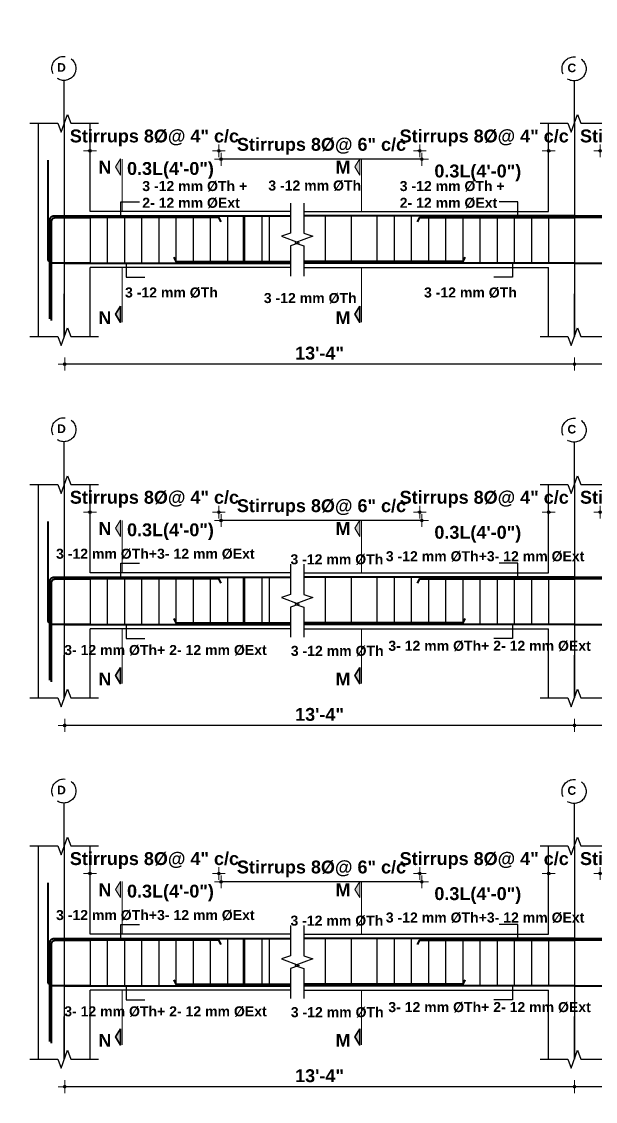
# Model space of a CAD drawing. Header units: inches. Extents: x -12071822 to 12321209, y -1222525 to 1319227.
# Drawn here: x 129119 to 129386, y 49576 to 50079 of the extents above; entities that cross this region are included whole.
import ezdxf

# ---------------------------------------------------------------- set-up
doc = ezdxf.new("R2010")
doc.units = ezdxf.units.IN
doc.header["$MEASUREMENT"] = 0
doc.header["$PDMODE"] = 35
doc.linetypes.add('ACAD_ISO02W100', pattern=[15, 12, -3])
for name, color, linetype, lineweight in [('BAR', 5, 'Continuous', 40), ('Dimension', 130, 'Continuous', 9), ('Hatch', 9, 'Continuous', 9), ('HATCH1', 4, 'ACAD_ISO02W100', 13), ('TEXT', 255, 'Continuous', 35), ('Windows', 151, 'Continuous', 15)]:
    doc.layers.add(name, color=color, linetype=linetype, lineweight=lineweight)
doc.layers.add('STIRRUP', color=10, linetype='Continuous')
doc.styles.add('1.8 str', font='times.ttf', dxfattribs={"width": 0.8, "height": 6})
doc.styles.add('STYLE1', font='arialbd.ttf')
doc.dimstyles.new('1.4', dxfattribs={"dimscale": 0, "dimtxt": 6, "dimasz": 0.5, "dimexe": 2, "dimexo": 9, "dimgap": 2, "dimtad": 1, "dimdec": 0, "dimlfac": 0.5, "dimzin": 3, "dimdsep": 46, "dimlunit": 4, "dimtxsty": '1.8 str', "dimblk": 'DIM', "dimcen": 3, "dimdle": 3, "dimse1": 1, "dimse2": 1, "dimclrd": 256, "dimclre": 256, "dimclrt": 7, "dimadec": 1, "dimazin": 2, "dimtfac": 1, "dimtdec": 0, "dimtix": 1, "dimtofl": 0, "dimtmove": 2, "dimatfit": 3, "dimldrblk": 'ARROW', "dimfxl": 2, "dimfrac": 2, "dimtolj": 2, "dimtzin": 0, "dimarcsym": 0})

# ---------------------------------------------------------------- blocks, each defined once
blk = doc.blocks.new('DIM')
at = {"layer": 'Dimension'}
h = blk.add_hatch(color=256, dxfattribs=at)
h.paths.add_polyline_path([(0, 1.3), (0, 0), (1.3, 0, 0.414214)])
h.paths.add_polyline_path([(1.3, 0), (0, 0), (0, -1.3, 0.414214)])
h.paths.add_polyline_path([(0, 0), (-1.3, 0, 0.414214), (0, -1.3)])
h.paths.add_polyline_path([(0, 1.3, 0.414214), (-1.3, 0), (0, 0)])
for p, q in [((-6, 0), (6, 0)), ((0, 6), (0, -6))]:
    blk.add_line(p, q, dxfattribs=at)
blk.add_circle((0, 0), 1.28, dxfattribs=at)
blk = doc.blocks.new('*D2318')
at = {"layer": 'Defpoints', "color": 0, "ltscale": 10, "transparency": 16777216}
for p in [(129388.29, 49850.44), (129388.29, 49836.9), (129448.29, 49819.39)]:
    blk.add_point(p, dxfattribs=at)
at = {"layer": 'Dimension', "lineweight": -2, "ltscale": 10, "transparency": 16777216}
for p, q in [((129387.79, 49850.44), (129387.29, 49850.44)), ((129448.79, 49850.44), (129449.29, 49850.44))]:
    blk.add_line(p, q, dxfattribs=at)
at = {"layer": 'Dimension', "lineweight": -2, "ltscale": 10, "transparency": 16777216, "xscale": 0.5, "yscale": 0.5, "zscale": 0.5}
blk.add_blockref('DIM', (129388.29, 49850.44), dxfattribs=at)
at = {"layer": 'Dimension', "lineweight": -2, "ltscale": 10, "transparency": 16777216, "xscale": 0.5, "yscale": 0.5, "zscale": 0.5, "rotation": 180}
blk.add_blockref('DIM', (129448.29, 49850.44), dxfattribs=at)
at = {"layer": 'Dimension', "color": 7, "ltscale": 10, "transparency": 16777216, "insert": (129418.29, 49856.47), "char_height": 6, "attachment_point": 5, "style": 'STYLE1'}
blk.add_mtext('\\A2;Stirrups 8%%C@ 4" c/c', dxfattribs=at)
blk = doc.blocks.new('ARROW')
at = {"layer": 'Hatch'}
h = blk.add_hatch(color=256, dxfattribs=at)
h.dxf.hatch_style = 1
h.paths.add_polyline_path([(12191115.8, -1270860.1), (12191485.4, -1270660.1), (12191115.8, -1270660.1)])
for p, q in [((12191115.8, -1270860.1), (12191115.8, -1270060.1)), ((12191015.8, -1270160.1), (12196382.9, -1270160.1)), ((12191485.4, -1270660.1), (12190746.1, -1270660.1)), ((12190746.1, -1270660.1), (12191115.8, -1270860.1)), ((12191485.4, -1270660.1), (12191115.8, -1270860.1))]:
    blk.add_line(p, q, dxfattribs=at)
blk = doc.blocks.new('*D2319')
at = {"layer": 'Defpoints', "color": 0, "ltscale": 10, "transparency": 16777216}
for p in [(129364.29, 49850.44), (129364.29, 49836.9), (129304.29, 49819.39)]:
    blk.add_point(p, dxfattribs=at)
at = {"layer": 'Dimension', "lineweight": -2, "ltscale": 10, "transparency": 16777216}
for p, q in [((129303.79, 49850.44), (129303.29, 49850.44)), ((129364.79, 49850.44), (129365.29, 49850.44))]:
    blk.add_line(p, q, dxfattribs=at)
at = {"layer": 'Dimension', "lineweight": -2, "ltscale": 10, "transparency": 16777216, "xscale": 0.5, "yscale": 0.5, "zscale": 0.5}
blk.add_blockref('DIM', (129304.29, 49850.44), dxfattribs=at)
at = {"layer": 'Dimension', "lineweight": -2, "ltscale": 10, "transparency": 16777216, "xscale": 0.5, "yscale": 0.5, "zscale": 0.5, "rotation": 180}
blk.add_blockref('DIM', (129364.29, 49850.44), dxfattribs=at)
at = {"layer": 'Dimension', "color": 7, "ltscale": 10, "transparency": 16777216, "insert": (129334.29, 49856.47), "char_height": 6, "attachment_point": 5, "style": 'STYLE1'}
blk.add_mtext('\\A2;Stirrups 8%%C@ 4" c/c', dxfattribs=at)
blk = doc.blocks.new('*D2320')
at = {"layer": 'Defpoints', "color": 0, "ltscale": 10, "transparency": 16777216}
for p in [(129150.73, 49850.44), (129150.73, 49836.9), (129210.73, 49819.39)]:
    blk.add_point(p, dxfattribs=at)
at = {"layer": 'Dimension', "lineweight": -2, "ltscale": 10, "transparency": 16777216}
for p, q in [((129150.23, 49850.44), (129149.73, 49850.44)), ((129211.23, 49850.44), (129211.73, 49850.44))]:
    blk.add_line(p, q, dxfattribs=at)
at = {"layer": 'Dimension', "lineweight": -2, "ltscale": 10, "transparency": 16777216, "xscale": 0.5, "yscale": 0.5, "zscale": 0.5}
blk.add_blockref('DIM', (129150.73, 49850.44), dxfattribs=at)
at = {"layer": 'Dimension', "lineweight": -2, "ltscale": 10, "transparency": 16777216, "xscale": 0.5, "yscale": 0.5, "zscale": 0.5, "rotation": 180}
blk.add_blockref('DIM', (129210.73, 49850.44), dxfattribs=at)
at = {"layer": 'Dimension', "color": 7, "ltscale": 10, "transparency": 16777216, "insert": (129180.73, 49856.47), "char_height": 6, "attachment_point": 5, "style": 'STYLE1'}
blk.add_mtext('\\A2;Stirrups 8%%C@ 4" c/c', dxfattribs=at)
blk = doc.blocks.new('*D2321')
at = {"layer": 'Defpoints', "color": 0, "ltscale": 10, "transparency": 16777216}
for p in [(129211.74, 49846.53), (129211.74, 49815.1), (129305.3, 49815.1)]:
    blk.add_point(p, dxfattribs=at)
at = {"layer": 'Dimension', "lineweight": -2, "ltscale": 10, "transparency": 16777216}
blk.add_line((129304.8, 49846.53), (129212.24, 49846.53), dxfattribs=at)
at = {"layer": 'Dimension', "lineweight": -2, "ltscale": 10, "transparency": 16777216, "xscale": 0.5, "yscale": 0.5, "zscale": 0.5, "rotation": 180}
blk.add_blockref('DIM', (129211.74, 49846.53), dxfattribs=at)
at = {"layer": 'Dimension', "lineweight": -2, "ltscale": 10, "transparency": 16777216, "xscale": 0.5, "yscale": 0.5, "zscale": 0.5}
blk.add_blockref('DIM', (129305.3, 49846.53), dxfattribs=at)
at = {"layer": 'Dimension', "color": 7, "ltscale": 10, "transparency": 16777216, "insert": (129258.52, 49852.55), "char_height": 6, "attachment_point": 5, "style": 'STYLE1'}
blk.add_mtext('\\A2;Stirrups 8%%C@ 6" c/c', dxfattribs=at)
blk = doc.blocks.new('*D2363')
at = {"layer": 'Defpoints', "color": 0, "ltscale": 10, "transparency": 16777216}
for p in [(129388.29, 49682.15), (129388.29, 49668.61), (129448.29, 49651.09)]:
    blk.add_point(p, dxfattribs=at)
at = {"layer": 'Dimension', "lineweight": -2, "ltscale": 10, "transparency": 16777216}
for p, q in [((129387.79, 49682.15), (129387.29, 49682.15)), ((129448.79, 49682.15), (129449.29, 49682.15))]:
    blk.add_line(p, q, dxfattribs=at)
at = {"layer": 'Dimension', "lineweight": -2, "ltscale": 10, "transparency": 16777216, "xscale": 0.5, "yscale": 0.5, "zscale": 0.5}
blk.add_blockref('DIM', (129388.29, 49682.15), dxfattribs=at)
at = {"layer": 'Dimension', "lineweight": -2, "ltscale": 10, "transparency": 16777216, "xscale": 0.5, "yscale": 0.5, "zscale": 0.5, "rotation": 180}
blk.add_blockref('DIM', (129448.29, 49682.15), dxfattribs=at)
at = {"layer": 'Dimension', "color": 7, "ltscale": 10, "transparency": 16777216, "insert": (129418.29, 49688.17), "char_height": 6, "attachment_point": 5, "style": 'STYLE1'}
blk.add_mtext('\\A2;Stirrups 8%%C@ 4" c/c', dxfattribs=at)
blk = doc.blocks.new('*D2364')
at = {"layer": 'Defpoints', "color": 0, "ltscale": 10, "transparency": 16777216}
for p in [(129364.29, 49682.15), (129364.29, 49668.61), (129304.29, 49651.09)]:
    blk.add_point(p, dxfattribs=at)
at = {"layer": 'Dimension', "lineweight": -2, "ltscale": 10, "transparency": 16777216}
for p, q in [((129303.79, 49682.15), (129303.29, 49682.15)), ((129364.79, 49682.15), (129365.29, 49682.15))]:
    blk.add_line(p, q, dxfattribs=at)
at = {"layer": 'Dimension', "lineweight": -2, "ltscale": 10, "transparency": 16777216, "xscale": 0.5, "yscale": 0.5, "zscale": 0.5}
blk.add_blockref('DIM', (129304.29, 49682.15), dxfattribs=at)
at = {"layer": 'Dimension', "lineweight": -2, "ltscale": 10, "transparency": 16777216, "xscale": 0.5, "yscale": 0.5, "zscale": 0.5, "rotation": 180}
blk.add_blockref('DIM', (129364.29, 49682.15), dxfattribs=at)
at = {"layer": 'Dimension', "color": 7, "ltscale": 10, "transparency": 16777216, "insert": (129334.29, 49688.17), "char_height": 6, "attachment_point": 5, "style": 'STYLE1'}
blk.add_mtext('\\A2;Stirrups 8%%C@ 4" c/c', dxfattribs=at)
blk = doc.blocks.new('*D2365')
at = {"layer": 'Defpoints', "color": 0, "ltscale": 10, "transparency": 16777216}
for p in [(129150.73, 49682.15), (129150.73, 49668.61), (129210.73, 49651.09)]:
    blk.add_point(p, dxfattribs=at)
at = {"layer": 'Dimension', "lineweight": -2, "ltscale": 10, "transparency": 16777216}
for p, q in [((129150.23, 49682.15), (129149.73, 49682.15)), ((129211.23, 49682.15), (129211.73, 49682.15))]:
    blk.add_line(p, q, dxfattribs=at)
at = {"layer": 'Dimension', "lineweight": -2, "ltscale": 10, "transparency": 16777216, "xscale": 0.5, "yscale": 0.5, "zscale": 0.5}
blk.add_blockref('DIM', (129150.73, 49682.15), dxfattribs=at)
at = {"layer": 'Dimension', "lineweight": -2, "ltscale": 10, "transparency": 16777216, "xscale": 0.5, "yscale": 0.5, "zscale": 0.5, "rotation": 180}
blk.add_blockref('DIM', (129210.73, 49682.15), dxfattribs=at)
at = {"layer": 'Dimension', "color": 7, "ltscale": 10, "transparency": 16777216, "insert": (129180.73, 49688.17), "char_height": 6, "attachment_point": 5, "style": 'STYLE1'}
blk.add_mtext('\\A2;Stirrups 8%%C@ 4" c/c', dxfattribs=at)
blk = doc.blocks.new('*D2366')
at = {"layer": 'Defpoints', "color": 0, "ltscale": 10, "transparency": 16777216}
for p in [(129211.74, 49678.24), (129211.74, 49646.81), (129305.3, 49646.81)]:
    blk.add_point(p, dxfattribs=at)
at = {"layer": 'Dimension', "lineweight": -2, "ltscale": 10, "transparency": 16777216}
blk.add_line((129304.8, 49678.24), (129212.24, 49678.24), dxfattribs=at)
at = {"layer": 'Dimension', "lineweight": -2, "ltscale": 10, "transparency": 16777216, "xscale": 0.5, "yscale": 0.5, "zscale": 0.5, "rotation": 180}
blk.add_blockref('DIM', (129211.74, 49678.24), dxfattribs=at)
at = {"layer": 'Dimension', "lineweight": -2, "ltscale": 10, "transparency": 16777216, "xscale": 0.5, "yscale": 0.5, "zscale": 0.5}
blk.add_blockref('DIM', (129305.3, 49678.24), dxfattribs=at)
at = {"layer": 'Dimension', "color": 7, "ltscale": 10, "transparency": 16777216, "insert": (129258.52, 49684.26), "char_height": 6, "attachment_point": 5, "style": 'STYLE1'}
blk.add_mtext('\\A2;Stirrups 8%%C@ 6" c/c', dxfattribs=at)
blk = doc.blocks.new('*D2371')
at = {"layer": 'Defpoints', "color": 0, "ltscale": 10, "transparency": 16777216}
for p in [(129376.29, 49595.65), (129587, 49595.65), (129376.29, 49582.84)]:
    blk.add_point(p, dxfattribs=at)
at = {"layer": 'Dimension', "lineweight": -2, "ltscale": 10, "transparency": 16777216}
blk.add_line((129586.5, 49582.84), (129376.79, 49582.84), dxfattribs=at)
at = {"layer": 'Dimension', "lineweight": -2, "ltscale": 10, "transparency": 16777216, "xscale": 0.5, "yscale": 0.5, "zscale": 0.5, "rotation": 180}
blk.add_blockref('DIM', (129376.29, 49582.84), dxfattribs=at)
at = {"layer": 'Dimension', "lineweight": -2, "ltscale": 10, "transparency": 16777216, "xscale": 0.5, "yscale": 0.5, "zscale": 0.5}
blk.add_blockref('DIM', (129587, 49582.84), dxfattribs=at)
at = {"layer": 'Dimension', "color": 7, "ltscale": 10, "transparency": 16777216, "insert": (129481.65, 49587.9), "char_height": 6, "attachment_point": 5, "style": 'STYLE1'}
blk.add_mtext('\\A2;15\'-7"', dxfattribs=at)
blk = doc.blocks.new('*D2372')
at = {"layer": 'Defpoints', "color": 0, "ltscale": 10, "transparency": 16777216}
for p in [(129138.94, 49595.65), (129376.29, 49595.65), (129138.94, 49582.84)]:
    blk.add_point(p, dxfattribs=at)
at = {"layer": 'Dimension', "lineweight": -2, "ltscale": 10, "transparency": 16777216}
blk.add_line((129375.79, 49582.84), (129139.44, 49582.84), dxfattribs=at)
at = {"layer": 'Dimension', "lineweight": -2, "ltscale": 10, "transparency": 16777216, "xscale": 0.5, "yscale": 0.5, "zscale": 0.5, "rotation": 180}
blk.add_blockref('DIM', (129138.94, 49582.84), dxfattribs=at)
at = {"layer": 'Dimension', "lineweight": -2, "ltscale": 10, "transparency": 16777216, "xscale": 0.5, "yscale": 0.5, "zscale": 0.5}
blk.add_blockref('DIM', (129376.29, 49582.84), dxfattribs=at)
at = {"layer": 'Dimension', "color": 7, "ltscale": 10, "transparency": 16777216, "insert": (129257.62, 49587.9), "char_height": 6, "attachment_point": 5, "style": 'STYLE1'}
blk.add_mtext('\\A2;13\'-4"', dxfattribs=at)
blk = doc.blocks.new('*D2374')
at = {"layer": 'Defpoints', "color": 0, "ltscale": 10, "transparency": 16777216}
for p in [(129376.29, 49763.94), (129587, 49763.94), (129376.29, 49751.13)]:
    blk.add_point(p, dxfattribs=at)
at = {"layer": 'Dimension', "lineweight": -2, "ltscale": 10, "transparency": 16777216}
blk.add_line((129586.5, 49751.13), (129376.79, 49751.13), dxfattribs=at)
at = {"layer": 'Dimension', "lineweight": -2, "ltscale": 10, "transparency": 16777216, "xscale": 0.5, "yscale": 0.5, "zscale": 0.5, "rotation": 180}
blk.add_blockref('DIM', (129376.29, 49751.13), dxfattribs=at)
at = {"layer": 'Dimension', "lineweight": -2, "ltscale": 10, "transparency": 16777216, "xscale": 0.5, "yscale": 0.5, "zscale": 0.5}
blk.add_blockref('DIM', (129587, 49751.13), dxfattribs=at)
at = {"layer": 'Dimension', "color": 7, "ltscale": 10, "transparency": 16777216, "insert": (129481.65, 49756.2), "char_height": 6, "attachment_point": 5, "style": 'STYLE1'}
blk.add_mtext('\\A2;15\'-7"', dxfattribs=at)
blk = doc.blocks.new('*D2375')
at = {"layer": 'Defpoints', "color": 0, "ltscale": 10, "transparency": 16777216}
for p in [(129138.94, 49763.94), (129376.29, 49763.94), (129138.94, 49751.13)]:
    blk.add_point(p, dxfattribs=at)
at = {"layer": 'Dimension', "lineweight": -2, "ltscale": 10, "transparency": 16777216}
blk.add_line((129375.79, 49751.13), (129139.44, 49751.13), dxfattribs=at)
at = {"layer": 'Dimension', "lineweight": -2, "ltscale": 10, "transparency": 16777216, "xscale": 0.5, "yscale": 0.5, "zscale": 0.5, "rotation": 180}
blk.add_blockref('DIM', (129138.94, 49751.13), dxfattribs=at)
at = {"layer": 'Dimension', "lineweight": -2, "ltscale": 10, "transparency": 16777216, "xscale": 0.5, "yscale": 0.5, "zscale": 0.5}
blk.add_blockref('DIM', (129376.29, 49751.13), dxfattribs=at)
at = {"layer": 'Dimension', "color": 7, "ltscale": 10, "transparency": 16777216, "insert": (129257.62, 49756.2), "char_height": 6, "attachment_point": 5, "style": 'STYLE1'}
blk.add_mtext('\\A2;13\'-4"', dxfattribs=at)
blk = doc.blocks.new('*D2673')
at = {"layer": 'Defpoints', "color": 0, "ltscale": 10, "transparency": 16777216}
for p in [(129388.29, 50018.73), (129388.29, 50005.19), (129448.29, 49987.68)]:
    blk.add_point(p, dxfattribs=at)
at = {"layer": 'Dimension', "lineweight": -2, "ltscale": 10, "transparency": 16777216}
for p, q in [((129387.79, 50018.73), (129387.29, 50018.73)), ((129448.79, 50018.73), (129449.29, 50018.73))]:
    blk.add_line(p, q, dxfattribs=at)
at = {"layer": 'Dimension', "lineweight": -2, "ltscale": 10, "transparency": 16777216, "xscale": 0.5, "yscale": 0.5, "zscale": 0.5}
blk.add_blockref('DIM', (129388.29, 50018.73), dxfattribs=at)
at = {"layer": 'Dimension', "lineweight": -2, "ltscale": 10, "transparency": 16777216, "xscale": 0.5, "yscale": 0.5, "zscale": 0.5, "rotation": 180}
blk.add_blockref('DIM', (129448.29, 50018.73), dxfattribs=at)
at = {"layer": 'Dimension', "color": 7, "ltscale": 10, "transparency": 16777216, "insert": (129418.29, 50024.76), "char_height": 6, "attachment_point": 5, "style": 'STYLE1'}
blk.add_mtext('\\A2;Stirrups 8%%C@ 4" c/c', dxfattribs=at)
blk = doc.blocks.new('*D2674')
at = {"layer": 'Defpoints', "color": 0, "ltscale": 10, "transparency": 16777216}
for p in [(129364.29, 50018.73), (129364.29, 50005.19), (129304.29, 49987.68)]:
    blk.add_point(p, dxfattribs=at)
at = {"layer": 'Dimension', "lineweight": -2, "ltscale": 10, "transparency": 16777216}
for p, q in [((129303.79, 50018.73), (129303.29, 50018.73)), ((129364.79, 50018.73), (129365.29, 50018.73))]:
    blk.add_line(p, q, dxfattribs=at)
at = {"layer": 'Dimension', "lineweight": -2, "ltscale": 10, "transparency": 16777216, "xscale": 0.5, "yscale": 0.5, "zscale": 0.5}
blk.add_blockref('DIM', (129304.29, 50018.73), dxfattribs=at)
at = {"layer": 'Dimension', "lineweight": -2, "ltscale": 10, "transparency": 16777216, "xscale": 0.5, "yscale": 0.5, "zscale": 0.5, "rotation": 180}
blk.add_blockref('DIM', (129364.29, 50018.73), dxfattribs=at)
at = {"layer": 'Dimension', "color": 7, "ltscale": 10, "transparency": 16777216, "insert": (129334.29, 50024.76), "char_height": 6, "attachment_point": 5, "style": 'STYLE1'}
blk.add_mtext('\\A2;Stirrups 8%%C@ 4" c/c', dxfattribs=at)
blk = doc.blocks.new('*D2675')
at = {"layer": 'Defpoints', "color": 0, "ltscale": 10, "transparency": 16777216}
for p in [(129150.73, 50018.73), (129150.73, 50005.19), (129210.73, 49987.68)]:
    blk.add_point(p, dxfattribs=at)
at = {"layer": 'Dimension', "lineweight": -2, "ltscale": 10, "transparency": 16777216}
for p, q in [((129150.23, 50018.73), (129149.73, 50018.73)), ((129211.23, 50018.73), (129211.73, 50018.73))]:
    blk.add_line(p, q, dxfattribs=at)
at = {"layer": 'Dimension', "lineweight": -2, "ltscale": 10, "transparency": 16777216, "xscale": 0.5, "yscale": 0.5, "zscale": 0.5}
blk.add_blockref('DIM', (129150.73, 50018.73), dxfattribs=at)
at = {"layer": 'Dimension', "lineweight": -2, "ltscale": 10, "transparency": 16777216, "xscale": 0.5, "yscale": 0.5, "zscale": 0.5, "rotation": 180}
blk.add_blockref('DIM', (129210.73, 50018.73), dxfattribs=at)
at = {"layer": 'Dimension', "color": 7, "ltscale": 10, "transparency": 16777216, "insert": (129180.73, 50024.76), "char_height": 6, "attachment_point": 5, "style": 'STYLE1'}
blk.add_mtext('\\A2;Stirrups 8%%C@ 4" c/c', dxfattribs=at)
blk = doc.blocks.new('*D2676')
at = {"layer": 'Defpoints', "color": 0, "ltscale": 10, "transparency": 16777216}
for p in [(129211.74, 50014.82), (129211.74, 49983.39), (129305.3, 49983.39)]:
    blk.add_point(p, dxfattribs=at)
at = {"layer": 'Dimension', "lineweight": -2, "ltscale": 10, "transparency": 16777216}
blk.add_line((129304.8, 50014.82), (129212.24, 50014.82), dxfattribs=at)
at = {"layer": 'Dimension', "lineweight": -2, "ltscale": 10, "transparency": 16777216, "xscale": 0.5, "yscale": 0.5, "zscale": 0.5, "rotation": 180}
blk.add_blockref('DIM', (129211.74, 50014.82), dxfattribs=at)
at = {"layer": 'Dimension', "lineweight": -2, "ltscale": 10, "transparency": 16777216, "xscale": 0.5, "yscale": 0.5, "zscale": 0.5}
blk.add_blockref('DIM', (129305.3, 50014.82), dxfattribs=at)
at = {"layer": 'Dimension', "color": 7, "ltscale": 10, "transparency": 16777216, "insert": (129258.52, 50020.85), "char_height": 6, "attachment_point": 5, "style": 'STYLE1'}
blk.add_mtext('\\A2;Stirrups 8%%C@ 6" c/c', dxfattribs=at)
blk = doc.blocks.new('*D2681')
at = {"layer": 'Defpoints', "color": 0, "ltscale": 10, "transparency": 16777216}
for p in [(129376.29, 49932.24), (129587, 49932.24), (129376.29, 49919.43)]:
    blk.add_point(p, dxfattribs=at)
at = {"layer": 'Dimension', "lineweight": -2, "ltscale": 10, "transparency": 16777216}
blk.add_line((129586.5, 49919.43), (129376.79, 49919.43), dxfattribs=at)
at = {"layer": 'Dimension', "lineweight": -2, "ltscale": 10, "transparency": 16777216, "xscale": 0.5, "yscale": 0.5, "zscale": 0.5, "rotation": 180}
blk.add_blockref('DIM', (129376.29, 49919.43), dxfattribs=at)
at = {"layer": 'Dimension', "lineweight": -2, "ltscale": 10, "transparency": 16777216, "xscale": 0.5, "yscale": 0.5, "zscale": 0.5}
blk.add_blockref('DIM', (129587, 49919.43), dxfattribs=at)
at = {"layer": 'Dimension', "color": 7, "ltscale": 10, "transparency": 16777216, "insert": (129481.65, 49924.49), "char_height": 6, "attachment_point": 5, "style": 'STYLE1'}
blk.add_mtext('\\A2;15\'-7"', dxfattribs=at)
blk = doc.blocks.new('*D2682')
at = {"layer": 'Defpoints', "color": 0, "ltscale": 10, "transparency": 16777216}
for p in [(129138.94, 49932.24), (129376.29, 49932.24), (129138.94, 49919.43)]:
    blk.add_point(p, dxfattribs=at)
at = {"layer": 'Dimension', "lineweight": -2, "ltscale": 10, "transparency": 16777216}
blk.add_line((129375.79, 49919.43), (129139.44, 49919.43), dxfattribs=at)
at = {"layer": 'Dimension', "lineweight": -2, "ltscale": 10, "transparency": 16777216, "xscale": 0.5, "yscale": 0.5, "zscale": 0.5, "rotation": 180}
blk.add_blockref('DIM', (129138.94, 49919.43), dxfattribs=at)
at = {"layer": 'Dimension', "lineweight": -2, "ltscale": 10, "transparency": 16777216, "xscale": 0.5, "yscale": 0.5, "zscale": 0.5}
blk.add_blockref('DIM', (129376.29, 49919.43), dxfattribs=at)
at = {"layer": 'Dimension', "color": 7, "ltscale": 10, "transparency": 16777216, "insert": (129257.62, 49924.49), "char_height": 6, "attachment_point": 5, "style": 'STYLE1'}
blk.add_mtext('\\A2;13\'-4"', dxfattribs=at)

msp = doc.modelspace()

# ---------------------------------------------------------------- hatches: boundary and pattern name
at = {"layer": 'TEXT', "ltscale": 10}
for points in [[(129164.93, 50014.98), (129164.93, 50007.47), (129162.62, 50011.22)], [(129276.31, 50014.98), (129276.31, 50007.47), (129274, 50011.22)], [(129164.93, 49938.84), (129164.93, 49946.34), (129162.62, 49942.59)], [(129276.31, 49938.84), (129276.31, 49946.34), (129274, 49942.59)], [(129164.93, 49846.68), (129164.93, 49839.18), (129162.62, 49842.93)], [(129276.31, 49846.68), (129276.31, 49839.18), (129274, 49842.93)], [(129164.93, 49770.54), (129164.93, 49778.05), (129162.62, 49774.29)], [(129276.31, 49770.54), (129276.31, 49778.05), (129274, 49774.29)], [(129164.93, 49678.39), (129164.93, 49670.89), (129162.62, 49674.64)], [(129276.31, 49678.39), (129276.31, 49670.89), (129274, 49674.64)], [(129164.93, 49602.25), (129164.93, 49609.75), (129162.62, 49606)], [(129276.31, 49602.25), (129276.31, 49609.75), (129274, 49606)]]:
    msp.add_hatch(color=256, dxfattribs=at).paths.add_polyline_path(points)

# ---------------------------------------------------------------- linework, layer by layer
for p, q in [((129138.73, 50031.59), (129138.73, 50051.55)), ((129376.29, 50031.59), (129376.29, 50051.55)), ((129138.73, 50031.59), (129138.73, 49932.24)), ((129376.29, 50031.59), (129376.29, 49932.24)), ((129138.73, 49932.24), (129138.73, 49952.19)), ((129376.29, 49932.24), (129376.29, 49952.19)), ((129138.73, 49863.3), (129138.73, 49883.25)), ((129376.29, 49863.3), (129376.29, 49883.25)), ((129138.73, 49863.3), (129138.73, 49763.94)), ((129376.29, 49863.3), (129376.29, 49763.94)), ((129138.73, 49763.94), (129138.73, 49783.9)), ((129376.29, 49763.94), (129376.29, 49783.9)), ((129138.73, 49695.01), (129138.73, 49714.96)), ((129376.29, 49695.01), (129376.29, 49714.96)), ((129138.73, 49695.01), (129138.73, 49595.65)), ((129376.29, 49695.01), (129376.29, 49595.65)), ((129138.73, 49595.65), (129138.73, 49615.6)), ((129376.29, 49595.65), (129376.29, 49615.6))]:
    msp.add_line(p, q)
at = {"ltscale": 10}
for p, q in [((129126.73, 49987.68), (129126.73, 50031.59)), ((129150.73, 49990.43), (129150.73, 50031.59)), ((129364.29, 49990.43), (129364.29, 50031.59)), ((129244.08, 49990.43), (129150.73, 49990.43)), ((129250.29, 49990.43), (129364.29, 49990.43)), ((129126.73, 49932.24), (129126.73, 49987.68)), ((129244.08, 49964.43), (129150.73, 49964.43)), ((129150.73, 49932.24), (129150.73, 49964.43)), ((129250.29, 49964.43), (129364.29, 49964.43)), ((129364.29, 49932.24), (129364.29, 49964.43)), ((129126.73, 49819.39), (129126.73, 49863.3)), ((129150.73, 49822.14), (129150.73, 49863.3)), ((129364.29, 49822.14), (129364.29, 49863.3)), ((129126.73, 49763.94), (129126.73, 49819.39)), ((129244.08, 49822.14), (129150.73, 49822.14)), ((129250.29, 49822.14), (129364.29, 49822.14)), ((129244.08, 49796.14), (129150.73, 49796.14)), ((129150.73, 49763.94), (129150.73, 49796.14)), ((129250.29, 49796.14), (129364.29, 49796.14)), ((129364.29, 49763.94), (129364.29, 49796.14)), ((129126.73, 49651.09), (129126.73, 49695.01)), ((129150.73, 49653.84), (129150.73, 49695.01)), ((129364.29, 49653.84), (129364.29, 49695.01)), ((129244.08, 49653.84), (129150.73, 49653.84)), ((129250.29, 49653.84), (129364.29, 49653.84)), ((129126.73, 49595.65), (129126.73, 49651.09)), ((129244.08, 49627.84), (129150.73, 49627.84)), ((129150.73, 49595.65), (129150.73, 49627.84)), ((129250.29, 49627.84), (129364.29, 49627.84)), ((129364.29, 49595.65), (129364.29, 49627.84))]:
    msp.add_line(p, q, dxfattribs=at)
at = {"linetype": 'Continuous', "ltscale": 10}
for points in [[(129122.73, 50031.59), (129135.73, 50031.59), (129137.23, 50027.47), (129140.23, 50035.72), (129141.73, 50031.59), (129154.73, 50031.59)], [(129360.29, 50031.59), (129373.29, 50031.59), (129374.79, 50027.47), (129377.79, 50035.72), (129379.29, 50031.59), (129392.29, 50031.59)], [(129244.08, 49994.43), (129244.08, 49980.43), (129239.96, 49978.93), (129248.2, 49975.93), (129244.08, 49974.43), (129244.08, 49960.43)], [(129244.08, 49994.43), (129244.08, 49980.43), (129239.96, 49978.93), (129248.2, 49975.93), (129244.08, 49974.43), (129244.08, 49960.43)], [(129250.29, 49994.43), (129250.29, 49980.43), (129254.42, 49978.93), (129246.17, 49975.93), (129250.29, 49974.43), (129250.29, 49960.43)], [(129250.29, 49994.43), (129250.29, 49980.43), (129254.42, 49978.93), (129246.17, 49975.93), (129250.29, 49974.43), (129250.29, 49960.43)], [(129122.73, 49932.24), (129135.73, 49932.24), (129137.23, 49928.12), (129140.23, 49936.36), (129141.73, 49932.24), (129154.73, 49932.24)], [(129360.29, 49932.24), (129373.29, 49932.24), (129374.79, 49928.12), (129377.79, 49936.36), (129379.29, 49932.24), (129392.29, 49932.24)], [(129122.73, 49863.3), (129135.73, 49863.3), (129137.23, 49859.18), (129140.23, 49867.42), (129141.73, 49863.3), (129154.73, 49863.3)], [(129360.29, 49863.3), (129373.29, 49863.3), (129374.79, 49859.18), (129377.79, 49867.42), (129379.29, 49863.3), (129392.29, 49863.3)], [(129244.08, 49826.14), (129244.08, 49812.14), (129239.96, 49810.64), (129248.2, 49807.64), (129244.08, 49806.14), (129244.08, 49792.14)], [(129244.08, 49826.14), (129244.08, 49812.14), (129239.96, 49810.64), (129248.2, 49807.64), (129244.08, 49806.14), (129244.08, 49792.14)], [(129250.29, 49826.14), (129250.29, 49812.14), (129254.42, 49810.64), (129246.17, 49807.64), (129250.29, 49806.14), (129250.29, 49792.14)], [(129250.29, 49826.14), (129250.29, 49812.14), (129254.42, 49810.64), (129246.17, 49807.64), (129250.29, 49806.14), (129250.29, 49792.14)], [(129122.73, 49763.94), (129135.73, 49763.94), (129137.23, 49759.82), (129140.23, 49768.07), (129141.73, 49763.94), (129154.73, 49763.94)], [(129360.29, 49763.94), (129373.29, 49763.94), (129374.79, 49759.82), (129377.79, 49768.07), (129379.29, 49763.94), (129392.29, 49763.94)], [(129122.73, 49695.01), (129135.73, 49695.01), (129137.23, 49690.89), (129140.23, 49699.13), (129141.73, 49695.01), (129154.73, 49695.01)], [(129360.29, 49695.01), (129373.29, 49695.01), (129374.79, 49690.89), (129377.79, 49699.13), (129379.29, 49695.01), (129392.29, 49695.01)], [(129244.08, 49657.84), (129244.08, 49643.84), (129239.96, 49642.34), (129248.2, 49639.34), (129244.08, 49637.84), (129244.08, 49623.84)], [(129244.08, 49657.84), (129244.08, 49643.84), (129239.96, 49642.34), (129248.2, 49639.34), (129244.08, 49637.84), (129244.08, 49623.84)], [(129250.29, 49657.84), (129250.29, 49643.84), (129254.42, 49642.34), (129246.17, 49639.34), (129250.29, 49637.84), (129250.29, 49623.84)], [(129250.29, 49657.84), (129250.29, 49643.84), (129254.42, 49642.34), (129246.17, 49639.34), (129250.29, 49637.84), (129250.29, 49623.84)], [(129122.73, 49595.65), (129135.73, 49595.65), (129137.23, 49591.53), (129140.23, 49599.77), (129141.73, 49595.65), (129154.73, 49595.65)], [(129360.29, 49595.65), (129373.29, 49595.65), (129374.79, 49591.53), (129377.79, 49599.77), (129379.29, 49595.65), (129392.29, 49595.65)]]:
    msp.add_lwpolyline(points, dxfattribs=at)
at = {"layer": 'BAR', "ltscale": 10}
for p, q in [((129138.73, 49988.43), (129244.08, 49988.43)), ((129376.29, 49988.43), (129250.29, 49988.43)), ((129376.29, 49988.43), (129481.65, 49988.43)), ((129138.73, 49966.43), (129244.08, 49966.43)), ((129376.29, 49966.43), (129250.29, 49966.43)), ((129376.29, 49966.43), (129481.65, 49966.43)), ((129138.73, 49820.14), (129244.08, 49820.14)), ((129376.29, 49820.14), (129250.29, 49820.14)), ((129376.29, 49820.14), (129481.65, 49820.14)), ((129138.73, 49798.14), (129244.08, 49798.14)), ((129376.29, 49798.14), (129250.29, 49798.14)), ((129376.29, 49798.14), (129481.65, 49798.14)), ((129138.73, 49651.84), (129244.08, 49651.84)), ((129376.29, 49651.84), (129250.29, 49651.84)), ((129376.29, 49651.84), (129481.65, 49651.84)), ((129138.73, 49629.84), (129244.08, 49629.84)), ((129376.29, 49629.84), (129250.29, 49629.84)), ((129376.29, 49629.84), (129481.65, 49629.84))]:
    msp.add_line(p, q, dxfattribs=at)
for points in [[(129150.73, 49966.43), (129133.24, 49966.43, -0.414214), (129131.23, 49968.44), (129131.23, 50014.43)], [(129131.98, 49940.43), (129131.98, 49986.41, -0.414214), (129133.99, 49988.43), (129150.73, 49988.43)], [(129132.73, 49939.68), (129132.73, 49985.66, -0.414214), (129134.74, 49987.68), (129150.73, 49987.68)], [(129150.73, 49798.14), (129133.24, 49798.14, -0.414214), (129131.23, 49800.15), (129131.23, 49846.14)], [(129131.98, 49772.14), (129131.98, 49818.12, -0.414214), (129133.99, 49820.14), (129150.73, 49820.14)], [(129132.73, 49771.39), (129132.73, 49817.37, -0.414214), (129134.74, 49819.39), (129150.73, 49819.39)], [(129150.73, 49629.84), (129133.24, 49629.84, -0.414214), (129131.23, 49631.86), (129131.23, 49677.84)], [(129131.98, 49603.84), (129131.98, 49649.83, -0.414214), (129133.99, 49651.84), (129150.73, 49651.84)], [(129132.73, 49603.09), (129132.73, 49649.08, -0.414214), (129134.74, 49651.09), (129150.73, 49651.09)]]:
    msp.add_lwpolyline(points, format="xyb", dxfattribs=at)
for points in [[(129211.77, 49985.68), (129210.73, 49987.68), (129138.73, 49987.68)], [(129303.25, 49985.68), (129304.29, 49987.68), (129376.29, 49987.68)], [(129449.34, 49985.68), (129448.29, 49987.68), (129376.29, 49987.68)], [(129189.77, 49969.18), (129190.73, 49967.18), (129244.08, 49967.18)], [(129325.25, 49969.18), (129324.29, 49967.18), (129250.29, 49967.18)], [(129211.77, 49817.39), (129210.73, 49819.39), (129138.73, 49819.39)], [(129303.25, 49817.39), (129304.29, 49819.39), (129376.29, 49819.39)], [(129449.34, 49817.39), (129448.29, 49819.39), (129376.29, 49819.39)], [(129189.77, 49800.89), (129190.73, 49798.89), (129244.08, 49798.89)], [(129325.25, 49800.89), (129324.29, 49798.89), (129250.29, 49798.89)], [(129211.77, 49649.09), (129210.73, 49651.09), (129138.73, 49651.09)], [(129303.25, 49649.09), (129304.29, 49651.09), (129376.29, 49651.09)], [(129449.34, 49649.09), (129448.29, 49651.09), (129376.29, 49651.09)], [(129189.77, 49632.59), (129190.73, 49630.59), (129244.08, 49630.59)], [(129325.25, 49632.59), (129324.29, 49630.59), (129250.29, 49630.59)]]:
    msp.add_lwpolyline(points, dxfattribs=at)
at = {"layer": 'Dimension', "ltscale": 10}
for p, q in [((129165.78, 49990.43), (129165.78, 50014.93)), ((129277.16, 49990.43), (129277.16, 50014.93)), ((129165.78, 49938.89), (129165.78, 49964.43)), ((129277.16, 49938.89), (129277.16, 49964.43)), ((129165.78, 49822.14), (129165.78, 49846.63)), ((129277.16, 49822.14), (129277.16, 49846.63)), ((129165.78, 49770.59), (129165.78, 49796.14)), ((129277.16, 49770.59), (129277.16, 49796.14)), ((129165.78, 49653.84), (129165.78, 49678.34)), ((129277.16, 49653.84), (129277.16, 49678.34)), ((129165.78, 49602.3), (129165.78, 49627.84)), ((129277.16, 49602.3), (129277.16, 49627.84))]:
    msp.add_line(p, q, dxfattribs=at)
for points in [[(129164.93, 50007.47), (129164.93, 50014.98), (129162.62, 50011.22), (129164.93, 50007.47)], [(129276.31, 50007.47), (129276.31, 50014.98), (129274, 50011.22), (129276.31, 50007.47)], [(129164.93, 49839.18), (129164.93, 49846.68), (129162.62, 49842.93), (129164.93, 49839.18)], [(129276.31, 49839.18), (129276.31, 49846.68), (129274, 49842.93), (129276.31, 49839.18)], [(129164.93, 49670.89), (129164.93, 49678.39), (129162.62, 49674.64), (129164.93, 49670.89)], [(129276.31, 49670.89), (129276.31, 49678.39), (129274, 49674.64), (129276.31, 49670.89)]]:
    msp.add_lwpolyline(points, dxfattribs=at)
at = {"layer": 'HATCH1', "lineweight": 25}
for centre in [(129138.56, 50057.14), (129376.13, 50056.92), (129138.56, 49888.85), (129376.13, 49888.63), (129138.56, 49720.56), (129376.13, 49720.34)]:
    msp.add_circle(centre, 5.6, dxfattribs=at)
at = {"layer": 'STIRRUP'}
for p, q in [((129150.73, 49988.83), (129150.73, 49966.03)), ((129158.73, 49988.83), (129158.73, 49966.03)), ((129166.73, 49988.83), (129166.73, 49966.03)), ((129174.73, 49988.83), (129174.73, 49966.03)), ((129182.73, 49988.83), (129182.73, 49966.03)), ((129190.73, 49988.83), (129190.73, 49966.03)), ((129198.73, 49988.83), (129198.73, 49966.03)), ((129206.73, 49988.83), (129206.73, 49966.03)), ((129214.73, 49988.83), (129214.73, 49966.03)), ((129222.08, 49988.83), (129222.08, 49966.03)), ((129222.73, 49988.83), (129222.73, 49966.03)), ((129230.73, 49988.83), (129230.73, 49966.03)), ((129234.08, 49988.83), (129234.08, 49966.03)), ((129260.29, 49988.83), (129260.29, 49966.03)), ((129272.29, 49988.83), (129272.29, 49966.03)), ((129284.29, 49988.83), (129284.29, 49966.03)), ((129292.29, 49988.83), (129292.29, 49966.03)), ((129300.29, 49988.83), (129300.29, 49966.03)), ((129308.29, 49988.83), (129308.29, 49966.03)), ((129316.29, 49988.83), (129316.29, 49966.03)), ((129324.29, 49988.83), (129324.29, 49966.03)), ((129332.29, 49988.83), (129332.29, 49966.03)), ((129340.29, 49988.83), (129340.29, 49966.03)), ((129348.29, 49988.83), (129348.29, 49966.03)), ((129356.29, 49988.83), (129356.29, 49966.03)), ((129364.29, 49988.83), (129364.29, 49966.03)), ((129150.73, 49820.54), (129150.73, 49797.74)), ((129158.73, 49820.54), (129158.73, 49797.74)), ((129166.73, 49820.54), (129166.73, 49797.74)), ((129174.73, 49820.54), (129174.73, 49797.74)), ((129182.73, 49820.54), (129182.73, 49797.74)), ((129190.73, 49820.54), (129190.73, 49797.74)), ((129198.73, 49820.54), (129198.73, 49797.74)), ((129206.73, 49820.54), (129206.73, 49797.74)), ((129214.73, 49820.54), (129214.73, 49797.74)), ((129222.08, 49820.54), (129222.08, 49797.74)), ((129222.73, 49820.54), (129222.73, 49797.74)), ((129230.73, 49820.54), (129230.73, 49797.74)), ((129234.08, 49820.54), (129234.08, 49797.74)), ((129260.29, 49820.54), (129260.29, 49797.74)), ((129272.29, 49820.54), (129272.29, 49797.74)), ((129284.29, 49820.54), (129284.29, 49797.74)), ((129292.29, 49820.54), (129292.29, 49797.74)), ((129300.29, 49820.54), (129300.29, 49797.74)), ((129308.29, 49820.54), (129308.29, 49797.74)), ((129316.29, 49820.54), (129316.29, 49797.74)), ((129324.29, 49820.54), (129324.29, 49797.74)), ((129332.29, 49820.54), (129332.29, 49797.74)), ((129340.29, 49820.54), (129340.29, 49797.74)), ((129348.29, 49820.54), (129348.29, 49797.74)), ((129356.29, 49820.54), (129356.29, 49797.74)), ((129364.29, 49820.54), (129364.29, 49797.74)), ((129150.73, 49652.24), (129150.73, 49629.44)), ((129158.73, 49652.24), (129158.73, 49629.44)), ((129166.73, 49652.24), (129166.73, 49629.44)), ((129174.73, 49652.24), (129174.73, 49629.44)), ((129182.73, 49652.24), (129182.73, 49629.44)), ((129190.73, 49652.24), (129190.73, 49629.44)), ((129198.73, 49652.24), (129198.73, 49629.44)), ((129206.73, 49652.24), (129206.73, 49629.44)), ((129214.73, 49652.24), (129214.73, 49629.44)), ((129222.08, 49652.24), (129222.08, 49629.44)), ((129222.73, 49652.24), (129222.73, 49629.44)), ((129230.73, 49652.24), (129230.73, 49629.44)), ((129234.08, 49652.24), (129234.08, 49629.44)), ((129260.29, 49652.24), (129260.29, 49629.44)), ((129272.29, 49652.24), (129272.29, 49629.44)), ((129284.29, 49652.24), (129284.29, 49629.44)), ((129292.29, 49652.24), (129292.29, 49629.44)), ((129300.29, 49652.24), (129300.29, 49629.44)), ((129308.29, 49652.24), (129308.29, 49629.44)), ((129316.29, 49652.24), (129316.29, 49629.44)), ((129324.29, 49652.24), (129324.29, 49629.44)), ((129332.29, 49652.24), (129332.29, 49629.44)), ((129340.29, 49652.24), (129340.29, 49629.44)), ((129348.29, 49652.24), (129348.29, 49629.44)), ((129356.29, 49652.24), (129356.29, 49629.44)), ((129364.29, 49652.24), (129364.29, 49629.44))]:
    msp.add_line(p, q, dxfattribs=at)
at = {"layer": 'TEXT', "ltscale": 10}
for points in [[(129164.93, 49946.34), (129164.93, 49938.84), (129162.62, 49942.59), (129164.93, 49946.34)], [(129276.31, 49946.34), (129276.31, 49938.84), (129274, 49942.59), (129276.31, 49946.34)], [(129164.93, 49778.05), (129164.93, 49770.54), (129162.62, 49774.29), (129164.93, 49778.05)], [(129276.31, 49778.05), (129276.31, 49770.54), (129274, 49774.29), (129276.31, 49778.05)], [(129164.93, 49609.75), (129164.93, 49602.25), (129162.62, 49606), (129164.93, 49609.75)], [(129276.31, 49609.75), (129276.31, 49602.25), (129274, 49606), (129276.31, 49609.75)]]:
    msp.add_lwpolyline(points, dxfattribs=at)
at = {"layer": 'Windows'}
msp.add_circle((127888.68, 49173.51), 6257.09, dxfattribs=at)

# ---------------------------------------------------------------- texts
at = {"layer": 'HATCH1', "lineweight": 25, "style": 'STYLE1'}
for s, p in [('D', (129135.42, 50055.59)), ('C', (129373.06, 50055.37)), ('D', (129135.42, 49887.3)), ('C', (129373.06, 49887.08)), ('D', (129135.42, 49719.01)), ('C', (129373.06, 49718.79))]:
    msp.add_text(s, height=4, dxfattribs=at).set_placement(p)
at = {"layer": 'TEXT', "ltscale": 10, "style": 'STYLE1'}
for s, height, p in [('N', 6, (129154.62, 50008.14)), ('M', 6, (129265.03, 50008.14)), ('3 -12 mm %%CTh ', 4.68, (129233.75, 50000.25)), ('3 -12 mm %%CTh ', 4.68, (129231.67, 49947.84)), ('N', 6, (129154.62, 49938.01)), ('M', 6, (129265.03, 49938.01)), ('N', 6, (129154.62, 49839.84)), ('M', 6, (129265.03, 49839.84)), ('3 -12 mm %%CTh+3- 12 mm %%CExt', 4.68, (129134.91, 49828.74)), ('3 -12 mm %%CTh ', 4.68, (129244.08, 49826.14)), ('3 -12 mm %%CTh+3- 12 mm %%CExt', 4.68, (129288.48, 49827.59)), ('3- 12 mm %%CTh+ 2- 12 mm %%CExt', 4.68, (129138.73, 49783.9)), ('3 -12 mm %%CTh ', 4.68, (129244.24, 49783.5)), ('3- 12 mm %%CTh+ 2- 12 mm %%CExt', 4.68, (129289.64, 49785.86)), ('N', 6, (129154.62, 49769.72)), ('M', 6, (129265.03, 49769.72)), ('N', 6, (129154.62, 49671.55)), ('M', 6, (129265.03, 49671.55)), ('3 -12 mm %%CTh+3- 12 mm %%CExt', 4.68, (129134.91, 49660.45)), ('3 -12 mm %%CTh ', 4.68, (129244.08, 49657.84)), ('3 -12 mm %%CTh+3- 12 mm %%CExt', 4.68, (129288.48, 49659.3)), ('3- 12 mm %%CTh+ 2- 12 mm %%CExt', 4.68, (129289.64, 49617.57)), ('3- 12 mm %%CTh+ 2- 12 mm %%CExt', 4.68, (129138.73, 49615.6)), ('3 -12 mm %%CTh ', 4.68, (129244.24, 49615.21)), ('N', 6, (129154.62, 49601.43)), ('M', 6, (129265.03, 49601.43))]:
    msp.add_text(s, height=height, dxfattribs=at).set_placement(p)
at = {"layer": 'TEXT', "style": 'STYLE1'}
for p in [(129167.97, 50007.51), (129311.09, 50006.35), (129167.97, 49839.22), (129311.09, 49838.05), (129167.97, 49670.93), (129311.09, 49669.76)]:
    msp.add_text('0.3L(4\'-0")', height=6, dxfattribs=at).set_placement(p)
at = {"layer": 'TEXT', "ltscale": 10, "char_height": 4.68, "attachment_point": 1, "style": 'STYLE1'}
for s, width, insert in [('3 -12 mm %%CTh + 2- 12 mm %%CExt', 53.0695, (129175.06, 50004.68)), ('3 -12 mm %%CTh + 2- 12 mm %%CExt', 51.4226, (129294.95, 50004.68)), ('3 -12 mm %%CTh ', 53.0695, (129167.03, 49955.11)), ('3 -12 mm %%CTh ', 52.0465, (129306.26, 49955.11))]:
    msp.add_mtext_dynamic_manual_height_columns(s, width=width, gutter_width=1, heights=[0], dxfattribs=dict(at, insert=insert))

# ---------------------------------------------------------------- dimensions: what is measured, and where the dimension line sits
at = {"layer": 'Dimension', "ltscale": 10}
for base, p1, p2, text, picture, middle in [((129150.73, 50018.73), (129210.73, 49987.68), (129150.73, 50005.19), 'Stirrups 8%%C@ 4" c/c', '*D2675', (129180.73, 50024.76)), ((129211.74, 50014.82), (129305.3, 49983.39), (129211.74, 49983.39), 'Stirrups 8%%C@ 6" c/c', '*D2676', (129258.52, 50020.85)), ((129388.29, 50018.73), (129448.29, 49987.68), (129388.29, 50005.19), 'Stirrups 8%%C@ 4" c/c', '*D2673', (129418.29, 50024.76)), ((129138.94, 49919.43), (129376.29, 49932.24), (129138.94, 49932.24), '13\'-4"', '*D2682', (129257.62, 49924.49)), ((129376.29, 49919.43), (129587, 49932.24), (129376.29, 49932.24), '15\'-7"', '*D2681', (129481.65, 49924.49)), ((129150.73, 49850.44), (129210.73, 49819.39), (129150.73, 49836.9), 'Stirrups 8%%C@ 4" c/c', '*D2320', (129180.73, 49856.47)), ((129388.29, 49850.44), (129448.29, 49819.39), (129388.29, 49836.9), 'Stirrups 8%%C@ 4" c/c', '*D2318', (129418.29, 49856.47)), ((129211.74, 49846.53), (129305.3, 49815.1), (129211.74, 49815.1), 'Stirrups 8%%C@ 6" c/c', '*D2321', (129258.52, 49852.55)), ((129138.94, 49751.13), (129376.29, 49763.94), (129138.94, 49763.94), '13\'-4"', '*D2375', (129257.62, 49756.2)), ((129376.29, 49751.13), (129587, 49763.94), (129376.29, 49763.94), '15\'-7"', '*D2374', (129481.65, 49756.2)), ((129150.73, 49682.15), (129210.73, 49651.09), (129150.73, 49668.61), 'Stirrups 8%%C@ 4" c/c', '*D2365', (129180.73, 49688.17)), ((129388.29, 49682.15), (129448.29, 49651.09), (129388.29, 49668.61), 'Stirrups 8%%C@ 4" c/c', '*D2363', (129418.29, 49688.17)), ((129211.74, 49678.24), (129305.3, 49646.81), (129211.74, 49646.81), 'Stirrups 8%%C@ 6" c/c', '*D2366', (129258.52, 49684.26)), ((129138.94, 49582.84), (129376.29, 49595.65), (129138.94, 49595.65), '13\'-4"', '*D2372', (129257.62, 49587.9)), ((129376.29, 49582.84), (129587, 49595.65), (129376.29, 49595.65), '15\'-7"', '*D2371', (129481.65, 49587.9))]:
    dim = msp.add_linear_dim(base=base, p1=p1, p2=p2, angle=180, text=text, dimstyle='1.4', override={"dimscale": 1, "dimtxsty": 'STYLE1'}, dxfattribs=at)
    dim.commit()
    dim.dimension.update_dxf_attribs({"geometry": picture, "text_midpoint": middle})
for base, p1, p2, picture, middle in [((129364.29, 50018.73), (129304.29, 49987.68), (129364.29, 50005.19), '*D2674', (129334.29, 50024.76)), ((129364.29, 49850.44), (129304.29, 49819.39), (129364.29, 49836.9), '*D2319', (129334.29, 49856.47)), ((129364.29, 49682.15), (129304.29, 49651.09), (129364.29, 49668.61), '*D2364', (129334.29, 49688.17))]:
    dim = msp.add_linear_dim(base=base, p1=p1, p2=p2, text='Stirrups 8%%C@ 4" c/c', dimstyle='1.4', override={"dimscale": 1, "dimtxsty": 'STYLE1'}, dxfattribs=at)
    dim.commit()
    dim.dimension.update_dxf_attribs({"geometry": picture, "text_midpoint": middle})

# ---------------------------------------------------------------- leaders
for points in [[(129165.08, 49988.83), (129165.08, 49995.04), (129173.8, 49995.04)], [(129349.94, 49988.83), (129349.94, 49995.04), (129341.22, 49995.04)], [(129167.56, 49966.03), (129167.56, 49959.82), (129176.29, 49959.82)], [(129347.46, 49966.03), (129347.46, 49959.82), (129338.74, 49959.82)], [(129165.08, 49820.54), (129165.08, 49826.74), (129173.8, 49826.74)], [(129349.94, 49820.54), (129349.94, 49826.74), (129341.22, 49826.74)], [(129167.56, 49797.74), (129167.56, 49791.53), (129176.29, 49791.53)], [(129347.46, 49797.74), (129347.46, 49791.53), (129338.74, 49791.53)], [(129165.08, 49652.24), (129165.08, 49658.45), (129173.8, 49658.45)], [(129349.94, 49652.24), (129349.94, 49658.45), (129341.22, 49658.45)], [(129167.56, 49629.44), (129167.56, 49623.23), (129176.29, 49623.23)], [(129347.46, 49629.44), (129347.46, 49623.23), (129338.74, 49623.23)]]:
    msp.add_leader(points, dimstyle='1.4', override={"dimscale": 1, "dimtxsty": 'STYLE1'}, dxfattribs=at)

doc.saveas('drawing.dxf')
